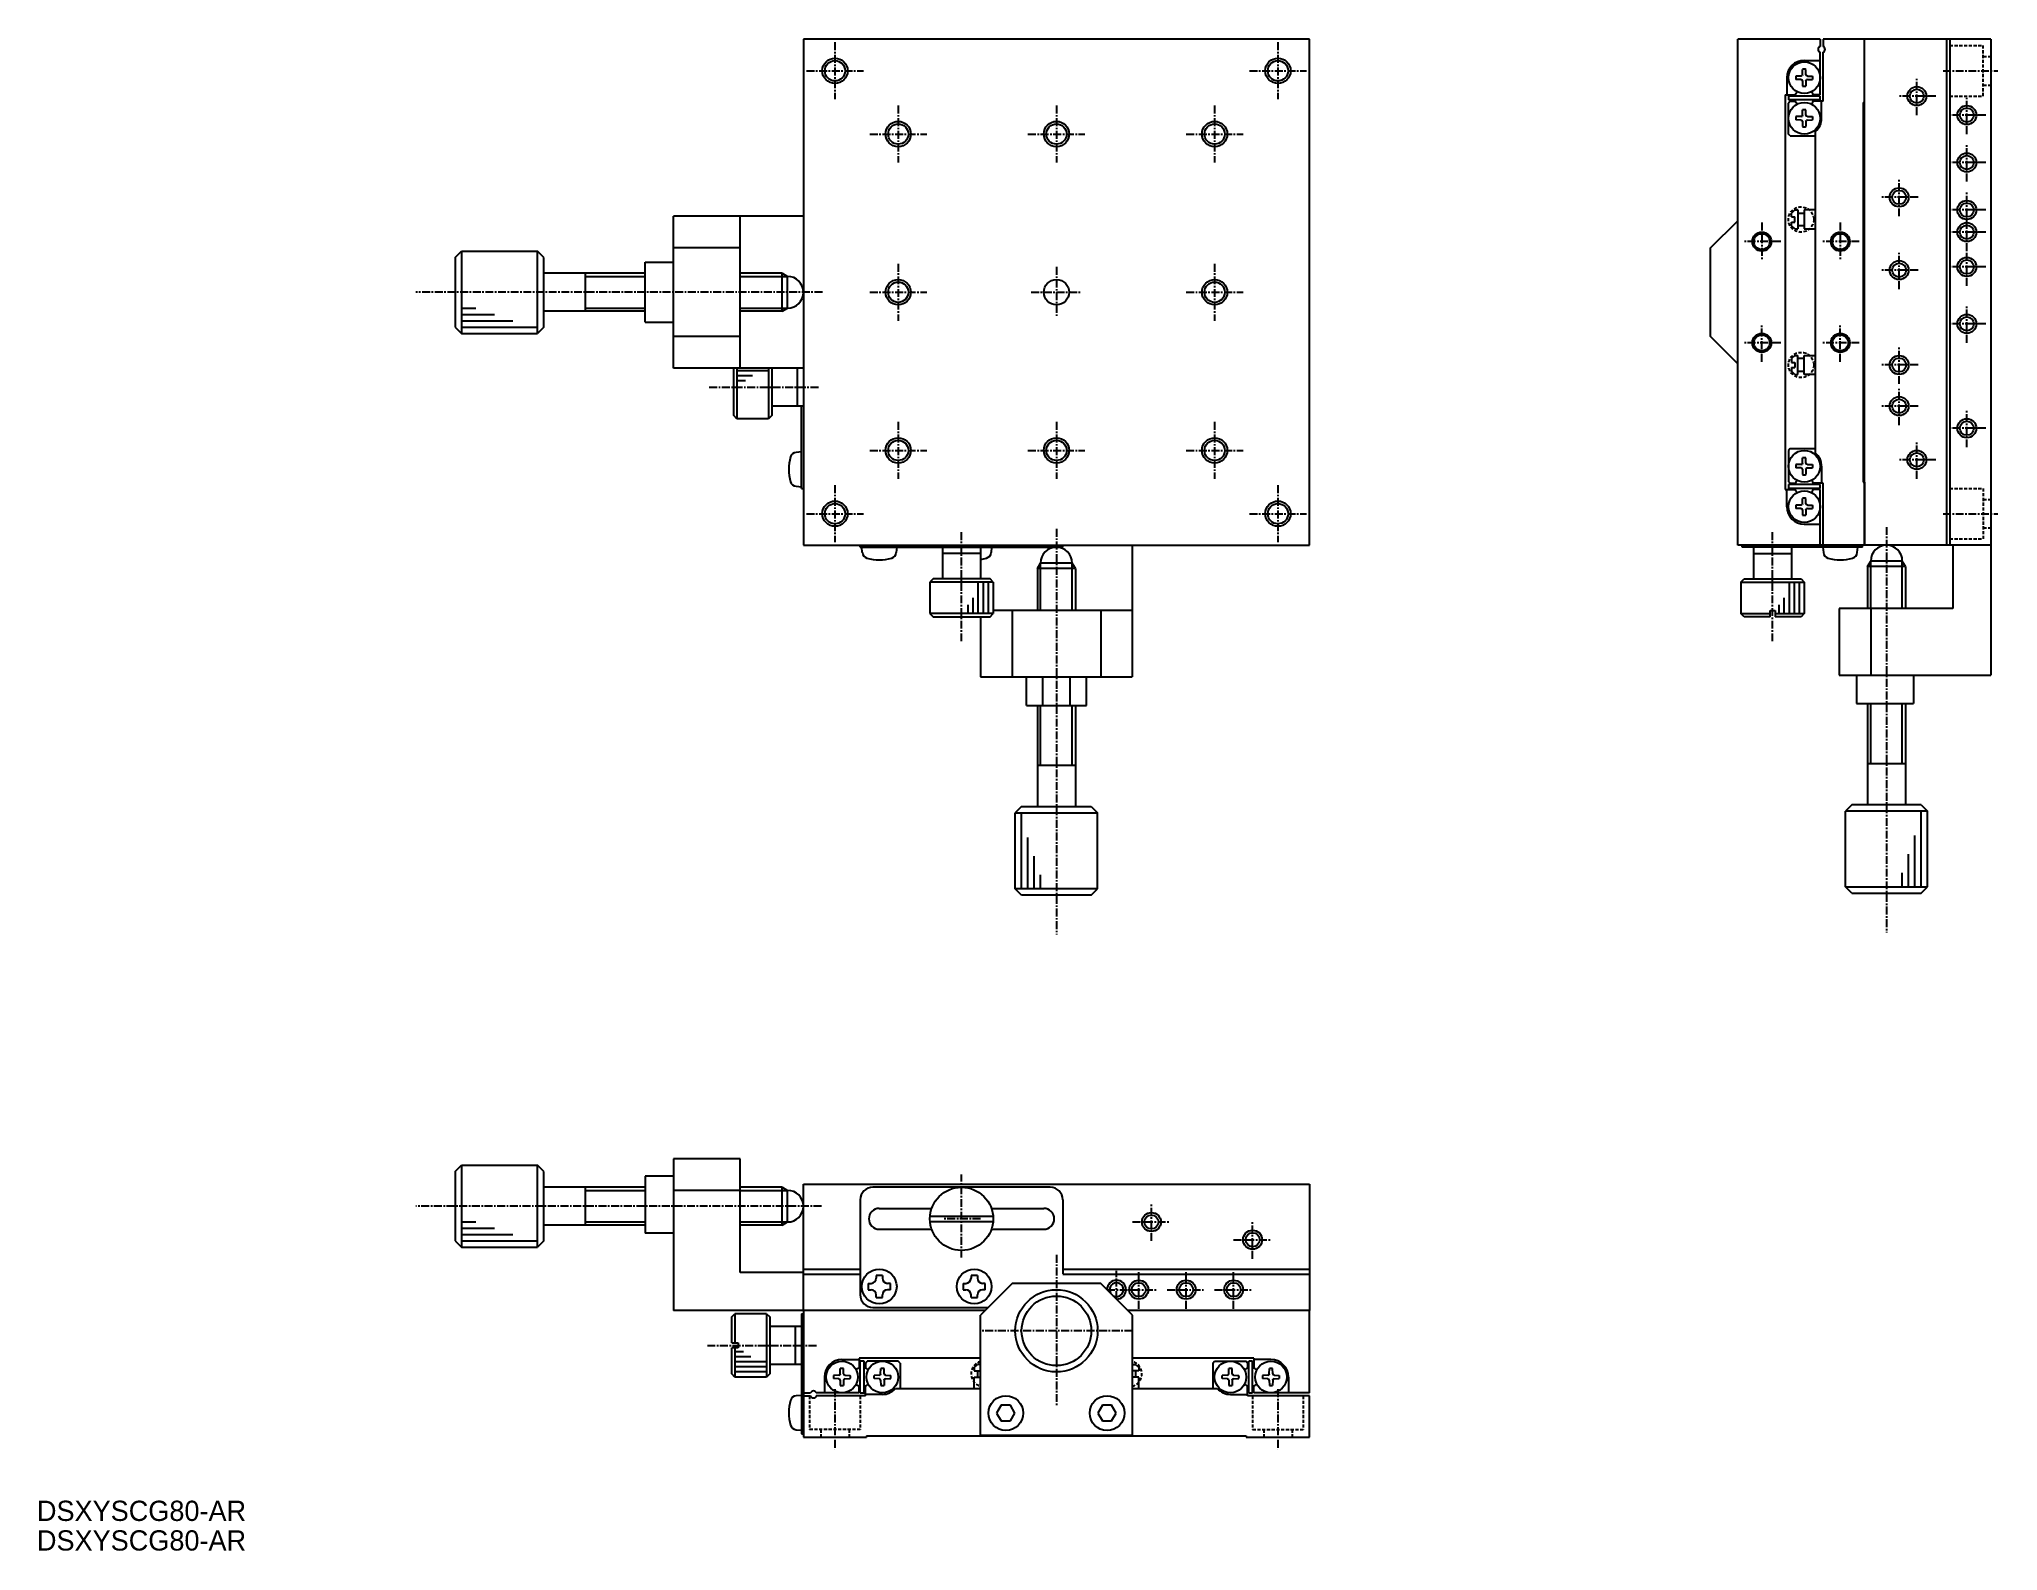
# Model space of a CAD drawing. Extents: x 1005 to 1315, y 244 to 483.
import ezdxf

# ---------------------------------------------------------------- set-up
doc = ezdxf.new("R2010")
doc.units = 0
doc.linetypes.add('CENTER', pattern=[2, 1.25, -0.25, 0.25, -0.25])
doc.linetypes.add('DASHED', pattern=[0.75, 0.5, -0.25])
doc.layers.get('0').update_dxf_attribs({"linetype": 'CONTINUOUS'})
doc.layers.add('CENTER', color=1, linetype='CENTER')

msp = doc.modelspace()

# ---------------------------------------------------------------- linework, layer by layer
at = {"color": 7, "linetype": 'CONTINUOUS'}
for p, q in [((1126.14, 482.61), (1126.14, 402.61)), ((1206.14, 482.61), (1126.14, 482.61)), ((1206.14, 402.61), (1206.14, 482.61)), ((1273.81, 402.61), (1273.81, 482.61)), ((1286.81, 482.61), (1273.81, 482.61)), ((1286.81, 482.61), (1286.81, 481.47)), ((1286.81, 473.81), (1286.81, 480.55)), ((1293.81, 482.61), (1287.31, 482.61)), ((1287.31, 482.61), (1287.31, 481.47)), ((1287.31, 472.81), (1287.31, 480.55)), ((1293.81, 402.61), (1293.81, 482.61)), ((1313.81, 482.61), (1293.81, 482.61)), ((1293.81, 472.61), (1293.81, 482.61)), ((1306.81, 482.61), (1306.81, 411.61)), ((1307.31, 482.61), (1307.31, 411.61)), ((1313.81, 482.61), (1313.81, 402.61)), ((1283.81, 476.78), (1282.98, 476.77)), ((1283.81, 476.78), (1283.97, 476.85)), ((1284.03, 476.99), (1283.97, 476.85)), ((1284.03, 476.99), (1284.05, 477.83)), ((1284.31, 479.26), (1286.81, 479.26)), ((1284.58, 476.99), (1284.57, 477.83)), ((1284.58, 476.99), (1284.64, 476.85)), ((1284.8, 476.78), (1284.64, 476.85)), ((1284.8, 476.78), (1285.63, 476.77)), ((1281.31, 473.81), (1281.31, 411.41)), ((1281.31, 473.81), (1282.89, 473.81)), ((1281.56, 476.51), (1281.56, 473.81)), ((1286.81, 473.61), (1281.81, 473.61)), ((1281.81, 473.61), (1281.81, 473.01)), ((1283.81, 476.23), (1282.98, 476.25)), ((1283.81, 476.23), (1283.97, 476.16)), ((1284.03, 476.03), (1283.97, 476.16)), ((1284.03, 476.03), (1284.05, 475.18)), ((1284.58, 476.03), (1284.57, 475.18)), ((1284.58, 476.03), (1284.64, 476.16)), ((1284.8, 476.23), (1284.64, 476.16)), ((1284.8, 476.23), (1285.63, 476.25)), ((1286.81, 473.81), (1285.72, 473.81)), ((1286.81, 473.01), (1286.81, 473.61)), ((1286.81, 473.01), (1281.81, 473.01)), ((1282.11, 472.81), (1281.81, 472.51)), ((1281.81, 467.61), (1281.81, 472.51)), ((1282.11, 472.81), (1282.89, 472.81)), ((1284.03, 470.59), (1283.97, 470.45)), ((1284.03, 470.59), (1284.05, 471.43)), ((1284.58, 470.59), (1284.57, 471.43)), ((1284.58, 470.59), (1284.64, 470.45)), ((1287.31, 472.81), (1285.72, 472.81)), ((1287.06, 470.11), (1287.06, 472.81)), ((1293.61, 472.61), (1293.61, 412.61)), ((1293.61, 472.61), (1293.81, 472.61)), ((1282.11, 467.31), (1281.81, 467.61)), ((1283.81, 470.38), (1282.98, 470.37)), ((1283.81, 469.83), (1282.98, 469.85)), ((1283.81, 470.38), (1283.97, 470.45)), ((1283.81, 469.83), (1283.97, 469.76)), ((1284.03, 469.63), (1283.97, 469.76)), ((1284.03, 469.63), (1284.05, 468.78)), ((1284.58, 469.63), (1284.57, 468.78)), ((1284.58, 469.63), (1284.64, 469.76)), ((1284.8, 470.38), (1284.64, 470.45)), ((1284.8, 469.83), (1284.64, 469.76)), ((1284.8, 470.38), (1285.63, 470.37)), ((1284.8, 469.83), (1285.63, 469.85)), ((1286.11, 417.19), (1286.11, 468.03)), ((1282.11, 467.31), (1286.11, 467.31)), ((1282.81, 455.61), (1282.31, 455.11)), ((1282.31, 454.51), (1282.31, 455.11)), ((1282.81, 455.61), (1283.31, 455.61)), ((1283.31, 455.61), (1283.31, 452.61)), ((1283.31, 455.11), (1284.31, 455.11)), ((1286.11, 455.61), (1284.31, 455.61)), ((1284.31, 455.61), (1284.31, 452.61)), ((1105.64, 430.61), (1105.64, 454.61)), ((1126.14, 454.61), (1105.64, 454.61)), ((1116.14, 430.61), (1116.14, 454.61)), ((1269.51, 449.61), (1273.81, 453.91)), ((1282.31, 454.51), (1282.81, 454.51)), ((1282.31, 453.11), (1282.31, 453.71)), ((1282.31, 453.71), (1282.81, 453.71)), ((1282.81, 452.61), (1282.31, 453.11)), ((1282.81, 453.71), (1282.81, 454.51)), ((1282.81, 452.61), (1283.31, 452.61)), ((1284.31, 453.11), (1283.31, 453.11)), ((1284.31, 452.61), (1286.11, 452.61)), ((1071.14, 448.11), (1072.14, 449.11)), ((1072.14, 449.11), (1084.14, 449.11)), ((1085.14, 448.11), (1084.14, 449.11)), ((1116.14, 449.61), (1105.64, 449.61)), ((1269.51, 435.61), (1269.51, 449.61)), ((1071.14, 448.11), (1071.14, 437.11)), ((1085.14, 437.11), (1085.14, 448.11)), ((1101.14, 437.86), (1101.14, 447.36)), ((1101.14, 447.36), (1105.64, 447.36)), ((1101.14, 445.61), (1085.14, 445.61)), ((1091.64, 445.61), (1091.64, 439.61)), ((1122.77, 445.61), (1116.14, 445.61)), ((1122.77, 439.61), (1122.77, 445.61)), ((1122.77, 445.61), (1123.64, 445.11)), ((1123.64, 440.11), (1123.64, 445.11)), ((1101.14, 439.61), (1085.14, 439.61)), ((1122.77, 439.61), (1116.14, 439.61)), ((1122.77, 439.61), (1123.64, 440.11)), ((1071.14, 437.11), (1072.14, 436.11)), ((1085.14, 437.11), (1084.14, 436.11)), ((1101.14, 437.86), (1105.64, 437.86)), ((1072.14, 436.11), (1084.14, 436.11)), ((1116.14, 435.61), (1105.64, 435.61)), ((1273.81, 431.31), (1269.51, 435.61)), ((1126.14, 430.61), (1105.64, 430.61)), ((1115.14, 423.11), (1115.14, 430.61)), ((1115.64, 430.61), (1115.64, 422.61)), ((1120.64, 430.61), (1120.64, 422.61)), ((1121.14, 430.61), (1121.14, 423.11)), ((1126.14, 430.61), (1121.14, 430.61)), ((1125.14, 430.61), (1125.14, 424.61)), ((1282.81, 432.61), (1282.31, 432.11)), ((1282.31, 432.11), (1282.31, 431.51)), ((1282.31, 431.51), (1282.81, 431.51)), ((1282.31, 430.71), (1282.81, 430.71)), ((1282.31, 430.71), (1282.31, 430.11)), ((1282.81, 432.61), (1283.31, 432.61)), ((1282.81, 431.51), (1282.81, 430.71)), ((1283.31, 429.61), (1283.31, 432.61)), ((1284.31, 432.11), (1283.31, 432.11)), ((1284.31, 432.61), (1286.11, 432.61)), ((1284.31, 429.61), (1284.31, 432.61)), ((1282.81, 429.61), (1282.31, 430.11)), ((1282.81, 429.61), (1283.31, 429.61)), ((1283.31, 430.11), (1284.31, 430.11)), ((1286.11, 429.61), (1284.31, 429.61)), ((1126.14, 424.61), (1121.14, 424.61)), ((1125.83, 411.61), (1125.83, 424.61)), ((1115.64, 422.61), (1115.14, 423.11)), ((1120.64, 422.61), (1115.64, 422.61)), ((1121.14, 423.11), (1120.64, 422.61)), ((1282.11, 417.91), (1281.81, 417.61)), ((1282.11, 417.91), (1286.11, 417.91)), ((1125.83, 417.36), (1124.99, 417.29)), ((1281.81, 417.61), (1281.81, 412.71)), ((1283.81, 415.38), (1282.98, 415.37)), ((1283.81, 414.83), (1282.98, 414.85)), ((1283.81, 415.38), (1283.97, 415.45)), ((1283.81, 414.83), (1283.97, 414.76)), ((1284.03, 415.59), (1283.97, 415.45)), ((1284.03, 414.63), (1283.97, 414.76)), ((1284.03, 415.59), (1284.05, 416.43)), ((1284.58, 415.59), (1284.57, 416.43)), ((1284.58, 415.59), (1284.64, 415.45)), ((1284.58, 414.63), (1284.64, 414.76)), ((1284.8, 415.38), (1284.64, 415.45)), ((1284.8, 414.83), (1284.64, 414.76)), ((1284.8, 415.38), (1285.63, 415.37)), ((1284.8, 414.83), (1285.63, 414.85)), ((1287.06, 415.11), (1287.06, 412.41)), ((1124.99, 411.94), (1125.83, 411.86)), ((1282.11, 412.41), (1281.81, 412.71)), ((1286.81, 412.21), (1281.81, 412.21)), ((1281.81, 412.21), (1281.81, 411.61)), ((1282.11, 412.41), (1282.89, 412.41)), ((1284.03, 414.63), (1284.05, 413.78)), ((1284.58, 414.63), (1284.57, 413.78)), ((1287.31, 412.41), (1285.72, 412.41)), ((1286.81, 411.61), (1286.81, 412.21)), ((1287.31, 402.61), (1287.31, 412.41)), ((1293.81, 412.61), (1293.81, 402.61)), ((1125.83, 411.61), (1126.13, 411.61)), ((1281.31, 411.41), (1282.89, 411.41)), ((1281.56, 408.71), (1281.56, 411.41)), ((1286.81, 411.61), (1281.81, 411.61)), ((1283.81, 408.98), (1282.98, 408.97)), ((1283.81, 408.98), (1283.97, 409.05)), ((1284.03, 409.19), (1283.97, 409.05)), ((1284.03, 409.19), (1284.05, 410.03)), ((1284.58, 409.19), (1284.57, 410.03)), ((1284.58, 409.19), (1284.64, 409.05)), ((1284.8, 408.98), (1284.64, 409.05)), ((1284.8, 408.98), (1285.63, 408.97)), ((1286.81, 411.41), (1285.72, 411.41)), ((1286.81, 402.61), (1286.81, 411.41)), ((1306.81, 411.61), (1306.81, 402.61)), ((1307.31, 411.61), (1307.31, 402.61)), ((1283.81, 408.43), (1282.98, 408.45)), ((1283.81, 408.43), (1283.97, 408.36)), ((1284.03, 408.23), (1283.97, 408.36)), ((1284.03, 408.23), (1284.05, 407.38)), ((1284.31, 405.96), (1286.81, 405.96)), ((1284.58, 408.23), (1284.57, 407.38)), ((1284.58, 408.23), (1284.64, 408.36)), ((1284.8, 408.43), (1284.64, 408.36)), ((1284.8, 408.43), (1285.63, 408.45)), ((1126.14, 402.61), (1206.14, 402.61)), ((1135.14, 402.31), (1135.14, 402.61)), ((1167.14, 402.31), (1167.14, 402.61)), ((1178.13, 402.61), (1178.13, 381.81)), ((1293.81, 402.61), (1273.81, 402.61)), ((1274.51, 402.31), (1274.51, 402.61)), ((1293.51, 402.31), (1293.51, 402.61)), ((1313.81, 402.61), (1293.81, 402.61)), ((1307.81, 402.61), (1307.81, 392.61)), ((1313.81, 402.61), (1313.81, 382.11)), ((1135.14, 402.31), (1167.14, 402.31)), ((1135.46, 401.46), (1135.39, 402.31)), ((1140.89, 402.31), (1140.81, 401.46)), ((1148.14, 402.31), (1148.14, 397.31)), ((1154.14, 401.31), (1148.14, 401.31)), ((1154.14, 402.31), (1154.14, 397.31)), ((1155.89, 402.31), (1155.81, 401.46)), ((1163.13, 398.94), (1163.63, 399.81)), ((1168.63, 399.81), (1163.63, 399.81)), ((1169.13, 398.94), (1168.63, 399.81)), ((1293.51, 402.31), (1274.51, 402.31)), ((1276.31, 402.31), (1276.31, 397.31)), ((1276.31, 401.31), (1282.31, 401.31)), ((1282.31, 402.31), (1282.31, 397.31)), ((1287.26, 402.31), (1287.33, 401.46)), ((1292.68, 401.46), (1292.76, 402.31)), ((1294.31, 399.24), (1294.81, 400.11)), ((1299.81, 400.11), (1294.81, 400.11)), ((1300.31, 399.24), (1299.81, 400.11)), ((1146.64, 397.31), (1146.14, 396.81)), ((1156.14, 396.81), (1146.14, 396.81)), ((1146.14, 396.81), (1146.14, 391.81)), ((1155.64, 397.31), (1146.64, 397.31)), ((1156.14, 396.81), (1155.64, 397.31)), ((1156.14, 396.81), (1156.14, 391.81)), ((1169.13, 398.94), (1163.13, 398.94)), ((1163.13, 398.94), (1163.13, 392.31)), ((1169.13, 398.94), (1169.13, 392.31)), ((1274.31, 396.81), (1274.81, 397.31)), ((1274.31, 396.81), (1284.31, 396.81)), ((1274.31, 396.81), (1274.31, 391.81)), ((1274.81, 397.31), (1283.81, 397.31)), ((1283.81, 397.31), (1284.31, 396.81)), ((1284.31, 396.81), (1284.31, 391.81)), ((1294.31, 399.24), (1294.31, 392.61)), ((1300.31, 399.24), (1294.31, 399.24)), ((1300.31, 399.24), (1300.31, 392.61)), ((1156.14, 391.81), (1146.14, 391.81)), ((1146.14, 391.81), (1146.64, 391.31)), ((1146.64, 391.31), (1155.64, 391.31)), ((1154.13, 391.31), (1154.13, 381.81)), ((1155.64, 391.31), (1156.14, 391.81)), ((1178.13, 392.31), (1156.14, 392.31)), ((1159.13, 392.31), (1159.13, 381.81)), ((1173.13, 392.31), (1173.13, 381.81)), ((1274.31, 391.81), (1278.91, 391.81)), ((1274.81, 391.31), (1274.31, 391.81)), ((1278.91, 391.31), (1274.81, 391.31)), ((1278.91, 392.31), (1279.71, 392.31)), ((1278.91, 391.31), (1278.91, 392.31)), ((1279.71, 392.31), (1279.71, 391.31)), ((1279.71, 391.81), (1284.31, 391.81)), ((1283.81, 391.31), (1279.71, 391.31)), ((1284.31, 391.81), (1283.81, 391.31)), ((1307.81, 392.61), (1289.81, 392.61)), ((1289.81, 392.61), (1289.81, 382.11)), ((1294.81, 392.61), (1294.81, 382.11)), ((1154.13, 381.81), (1178.13, 381.81)), ((1161.38, 377.31), (1161.38, 381.81)), ((1164.01, 377.31), (1164.01, 381.81)), ((1168.25, 381.81), (1168.25, 377.31)), ((1170.88, 377.31), (1170.88, 381.81)), ((1289.81, 382.11), (1313.81, 382.11)), ((1292.56, 382.11), (1292.56, 377.61)), ((1301.56, 382.11), (1301.56, 377.61)), ((1161.38, 377.31), (1170.88, 377.31)), ((1163.13, 377.31), (1163.13, 361.31)), ((1169.13, 377.31), (1169.13, 361.31)), ((1292.56, 377.61), (1301.56, 377.61)), ((1294.31, 377.61), (1294.31, 361.61)), ((1300.31, 377.61), (1300.31, 361.61)), ((1169.13, 367.81), (1163.13, 367.81)), ((1294.31, 368.11), (1300.31, 368.11)), ((1160.63, 361.31), (1159.63, 360.31)), ((1159.63, 348.31), (1159.63, 360.31)), ((1160.63, 361.31), (1171.63, 361.31)), ((1171.63, 361.31), (1172.63, 360.31)), ((1172.63, 348.31), (1172.63, 360.31)), ((1291.81, 361.61), (1290.81, 360.61)), ((1290.81, 348.61), (1290.81, 360.61)), ((1302.81, 361.61), (1291.81, 361.61)), ((1302.81, 361.61), (1303.81, 360.61)), ((1303.81, 348.61), (1303.81, 360.61)), ((1160.63, 347.31), (1159.63, 348.31)), ((1171.63, 347.31), (1160.63, 347.31)), ((1171.63, 347.31), (1172.63, 348.31)), ((1291.81, 347.61), (1290.81, 348.61)), ((1291.81, 347.61), (1302.81, 347.61)), ((1302.81, 347.61), (1303.81, 348.61)), ((1071.14, 303.66), (1072.14, 304.66)), ((1071.14, 303.66), (1071.14, 292.66)), ((1072.14, 304.66), (1084.14, 304.66)), ((1085.14, 303.66), (1084.14, 304.66)), ((1085.14, 292.66), (1085.14, 303.66)), ((1105.64, 305.66), (1105.64, 281.66)), ((1116.14, 305.66), (1105.64, 305.66)), ((1116.14, 287.66), (1116.14, 305.66)), ((1101.14, 301.16), (1085.14, 301.16)), ((1091.64, 301.16), (1091.64, 295.16)), ((1105.64, 302.91), (1101.14, 302.91)), ((1101.14, 302.91), (1101.14, 293.91)), ((1116.14, 300.66), (1105.64, 300.66)), ((1122.77, 301.16), (1116.14, 301.16)), ((1122.77, 295.16), (1122.77, 301.16)), ((1122.77, 301.16), (1123.64, 300.66)), ((1123.64, 295.66), (1123.64, 300.66)), ((1126.14, 301.66), (1206.14, 301.66)), ((1126.14, 281.66), (1126.14, 301.66)), ((1165.14, 301.16), (1137.14, 301.16)), ((1206.14, 301.66), (1206.14, 281.66)), ((1135.14, 299.16), (1135.14, 284.16)), ((1138.14, 297.81), (1137.92, 297.81)), ((1138.14, 297.81), (1146.42, 297.81)), ((1155.86, 297.81), (1164.14, 297.81)), ((1167.14, 299.16), (1167.14, 287.46)), ((1101.14, 295.16), (1085.14, 295.16)), ((1122.77, 295.16), (1116.14, 295.16)), ((1122.77, 295.16), (1123.64, 295.66)), ((1138.14, 294.51), (1146.42, 294.51)), ((1146.14, 295.76), (1156.08, 295.76)), ((1146.17, 296.56), (1156.14, 296.56)), ((1155.86, 294.51), (1164.14, 294.51)), ((1071.14, 292.66), (1072.14, 291.66)), ((1072.14, 291.66), (1084.14, 291.66)), ((1085.14, 292.66), (1084.14, 291.66)), ((1105.64, 293.91), (1101.14, 293.91)), ((1135.14, 288.16), (1126.14, 288.16)), ((1206.14, 288.16), (1167.14, 288.16)), ((1126.14, 287.66), (1116.14, 287.66)), ((1135.14, 287.36), (1126.14, 287.36)), ((1136.39, 285.96), (1136.84, 285.96)), ((1136.39, 285.96), (1136.39, 284.96)), ((1136.39, 284.96), (1136.84, 284.96)), ((1137.64, 287.21), (1137.64, 286.76)), ((1138.64, 287.21), (1137.64, 287.21)), ((1138.64, 287.21), (1138.64, 286.76)), ((1139.89, 285.96), (1139.44, 285.96)), ((1139.89, 284.96), (1139.44, 284.96)), ((1139.89, 284.96), (1139.89, 285.96)), ((1151.39, 285.96), (1151.84, 285.96)), ((1151.39, 285.96), (1151.39, 284.96)), ((1151.39, 284.96), (1151.84, 284.96)), ((1152.64, 287.21), (1152.64, 286.76)), ((1153.64, 287.21), (1152.64, 287.21)), ((1153.64, 287.21), (1153.64, 286.76)), ((1159.14, 285.96), (1154.14, 280.96)), ((1154.89, 285.96), (1154.44, 285.96)), ((1154.89, 284.96), (1154.44, 284.96)), ((1154.89, 284.96), (1154.89, 285.96)), ((1173.14, 285.96), (1159.14, 285.96)), ((1206.14, 287.36), (1167.14, 287.36)), ((1178.14, 280.96), (1173.14, 285.96)), ((1137.14, 282.16), (1155.34, 282.16)), ((1137.64, 283.71), (1137.64, 284.16)), ((1137.64, 283.71), (1138.64, 283.71)), ((1138.64, 283.71), (1138.64, 284.16)), ((1152.64, 283.71), (1152.64, 284.16)), ((1152.64, 283.71), (1153.64, 283.71)), ((1153.64, 283.71), (1153.64, 284.16)), ((1126.14, 281.66), (1105.64, 281.66)), ((1114.84, 280.66), (1115.34, 281.16)), ((1114.84, 276.56), (1114.84, 280.66)), ((1115.34, 281.16), (1115.34, 276.56)), ((1120.34, 281.16), (1115.34, 281.16)), ((1120.34, 281.16), (1120.34, 271.16)), ((1120.34, 281.16), (1120.84, 280.66)), ((1120.84, 280.66), (1120.84, 271.66)), ((1125.84, 279.16), (1120.84, 279.16)), ((1124.84, 279.16), (1124.84, 273.16)), ((1125.84, 281.16), (1125.84, 262.16)), ((1126.14, 281.66), (1126.14, 268.16)), ((1154.84, 281.66), (1126.14, 281.66)), ((1154.14, 261.96), (1154.14, 280.96)), ((1206.14, 281.66), (1177.44, 281.66)), ((1178.14, 261.96), (1178.14, 280.96)), ((1206.14, 268.66), (1206.14, 281.66)), ((1114.84, 276.56), (1115.84, 276.56)), ((1114.84, 271.66), (1114.84, 275.76)), ((1115.84, 275.76), (1114.84, 275.76)), ((1115.34, 275.76), (1115.34, 271.16)), ((1115.84, 276.56), (1115.84, 275.76)), ((1125.84, 273.16), (1120.84, 273.16)), ((1131.96, 271.66), (1131.98, 272.48)), ((1132.24, 273.91), (1134.94, 273.91)), ((1132.51, 271.66), (1132.5, 272.48)), ((1154.14, 274.16), (1134.94, 274.16)), ((1134.94, 274.16), (1134.94, 272.57)), ((1135.14, 268.66), (1135.14, 273.66)), ((1135.74, 273.66), (1135.14, 273.66)), ((1135.74, 268.66), (1135.74, 273.66)), ((1135.94, 273.36), (1136.24, 273.66)), ((1135.94, 273.36), (1135.94, 272.57)), ((1141.14, 273.66), (1136.24, 273.66)), ((1138.36, 271.66), (1138.38, 272.48)), ((1138.91, 271.66), (1138.9, 272.48)), ((1141.44, 273.36), (1141.14, 273.66)), ((1141.44, 273.36), (1141.44, 269.36)), ((1153.14, 272.66), (1153.64, 273.16)), ((1153.14, 272.66), (1153.14, 272.16)), ((1154.14, 273.16), (1153.64, 273.16)), ((1197.34, 274.16), (1178.14, 274.16)), ((1178.14, 273.16), (1178.64, 273.16)), ((1179.14, 272.66), (1178.64, 273.16)), ((1179.14, 272.66), (1179.14, 272.16)), ((1190.84, 273.36), (1191.14, 273.66)), ((1190.84, 273.36), (1190.84, 269.36)), ((1191.14, 273.66), (1196.04, 273.66)), ((1193.36, 271.66), (1193.38, 272.48)), ((1193.91, 271.66), (1193.9, 272.48)), ((1196.34, 273.36), (1196.04, 273.66)), ((1196.34, 273.36), (1196.34, 272.57)), ((1196.54, 268.66), (1196.54, 273.66)), ((1197.14, 273.66), (1196.54, 273.66)), ((1197.14, 268.66), (1197.14, 273.66)), ((1197.34, 274.16), (1197.34, 272.57)), ((1200.04, 273.91), (1197.34, 273.91)), ((1199.76, 271.66), (1199.78, 272.48)), ((1200.31, 271.66), (1200.3, 272.48)), ((1115.34, 271.16), (1114.84, 271.66)), ((1120.34, 271.16), (1115.34, 271.16)), ((1120.84, 271.66), (1120.34, 271.16)), ((1129.49, 271.16), (1129.49, 268.66)), ((1131.75, 271.43), (1130.91, 271.42)), ((1131.75, 270.88), (1130.91, 270.9)), ((1131.75, 271.43), (1131.89, 271.49)), ((1131.75, 270.88), (1131.89, 270.82)), ((1131.96, 271.66), (1131.89, 271.49)), ((1131.96, 270.66), (1131.89, 270.82)), ((1131.96, 270.66), (1131.98, 269.83)), ((1132.51, 270.66), (1132.5, 269.83)), ((1132.51, 271.66), (1132.58, 271.49)), ((1132.51, 270.66), (1132.58, 270.82)), ((1132.72, 271.43), (1132.58, 271.49)), ((1132.72, 270.88), (1132.58, 270.82)), ((1132.72, 271.43), (1133.56, 271.42)), ((1132.72, 270.88), (1133.56, 270.9)), ((1134.94, 268.66), (1134.94, 269.75)), ((1135.94, 268.16), (1135.94, 269.75)), ((1138.15, 271.43), (1137.31, 271.42)), ((1138.15, 270.88), (1137.31, 270.9)), ((1138.15, 271.43), (1138.29, 271.49)), ((1138.15, 270.88), (1138.29, 270.82)), ((1138.36, 271.66), (1138.29, 271.49)), ((1138.36, 270.66), (1138.29, 270.82)), ((1138.36, 270.66), (1138.38, 269.83)), ((1138.91, 270.66), (1138.9, 269.83)), ((1138.91, 271.66), (1138.98, 271.49)), ((1138.91, 270.66), (1138.98, 270.82)), ((1139.12, 271.43), (1138.98, 271.49)), ((1139.12, 270.88), (1138.98, 270.82)), ((1139.12, 271.43), (1139.96, 271.42)), ((1139.12, 270.88), (1139.96, 270.9)), ((1140.71, 269.36), (1154.14, 269.36)), ((1153.14, 272.16), (1154.14, 272.16)), ((1153.14, 269.36), (1153.14, 271.16)), ((1153.14, 271.16), (1154.14, 271.16)), ((1153.64, 272.16), (1153.64, 271.16)), ((1179.14, 272.16), (1178.14, 272.16)), ((1179.14, 271.16), (1178.14, 271.16)), ((1178.14, 269.36), (1191.56, 269.36)), ((1178.64, 272.16), (1178.64, 271.16)), ((1179.14, 269.36), (1179.14, 271.16)), ((1193.15, 271.43), (1192.31, 271.42)), ((1193.15, 270.88), (1192.31, 270.9)), ((1193.15, 271.43), (1193.29, 271.49)), ((1193.15, 270.88), (1193.29, 270.82)), ((1193.36, 271.66), (1193.29, 271.49)), ((1193.36, 270.66), (1193.29, 270.82)), ((1193.36, 270.66), (1193.38, 269.83)), ((1193.91, 270.66), (1193.9, 269.83)), ((1193.91, 271.66), (1193.98, 271.49)), ((1193.91, 270.66), (1193.98, 270.82)), ((1194.12, 271.43), (1193.98, 271.49)), ((1194.12, 270.88), (1193.98, 270.82)), ((1194.12, 271.43), (1194.96, 271.42)), ((1194.12, 270.88), (1194.96, 270.9)), ((1196.34, 268.16), (1196.34, 269.75)), ((1197.34, 268.66), (1197.34, 269.75)), ((1199.55, 271.43), (1198.71, 271.42)), ((1199.55, 270.88), (1198.71, 270.9)), ((1199.55, 271.43), (1199.69, 271.49)), ((1199.55, 270.88), (1199.69, 270.82)), ((1199.76, 271.66), (1199.69, 271.49)), ((1199.76, 270.66), (1199.69, 270.82)), ((1199.76, 270.66), (1199.78, 269.83)), ((1200.31, 270.66), (1200.3, 269.83)), ((1200.31, 271.66), (1200.38, 271.49)), ((1200.31, 270.66), (1200.38, 270.82)), ((1200.52, 271.43), (1200.38, 271.49)), ((1200.52, 270.88), (1200.38, 270.82)), ((1200.52, 271.43), (1201.36, 271.42)), ((1200.52, 270.88), (1201.36, 270.9)), ((1202.79, 271.16), (1202.79, 268.66)), ((1125.84, 268.26), (1124.99, 268.18)), ((1126.14, 268.66), (1127.28, 268.66)), ((1126.14, 268.16), (1127.28, 268.16)), ((1126.14, 268.16), (1126.14, 261.66)), ((1134.94, 268.66), (1128.19, 268.66)), ((1135.94, 268.16), (1128.19, 268.16)), ((1135.14, 268.66), (1135.74, 268.66)), ((1138.64, 268.41), (1135.94, 268.41)), ((1157.41, 266.71), (1156.69, 265.46)), ((1158.86, 266.71), (1157.41, 266.71)), ((1159.58, 265.46), (1158.86, 266.71)), ((1173.41, 266.71), (1172.69, 265.46)), ((1174.86, 266.71), (1173.41, 266.71)), ((1175.58, 265.46), (1174.86, 266.71)), ((1193.64, 268.41), (1196.34, 268.41)), ((1206.14, 268.16), (1196.34, 268.16)), ((1196.54, 268.66), (1197.14, 268.66)), ((1206.14, 268.66), (1197.34, 268.66)), ((1206.14, 261.66), (1206.14, 268.16)), ((1156.69, 265.46), (1157.41, 264.21)), ((1157.41, 264.21), (1158.86, 264.21)), ((1158.86, 264.21), (1159.58, 265.46)), ((1172.69, 265.46), (1173.41, 264.21)), ((1173.41, 264.21), (1174.86, 264.21)), ((1174.86, 264.21), (1175.58, 265.46)), ((1124.99, 262.83), (1125.84, 262.76)), ((1125.84, 262.16), (1126.14, 262.16)), ((1126.14, 261.66), (1136.14, 261.66)), ((1136.14, 261.86), (1196.14, 261.86)), ((1136.14, 261.86), (1136.14, 261.66)), ((1154.14, 261.96), (1178.14, 261.96)), ((1196.14, 261.86), (1196.14, 261.66)), ((1196.14, 261.66), (1206.14, 261.66))]:
    msp.add_line(p, q, dxfattribs=at)
at = {"color": 3, "linetype": 'DASHED'}
for p, q in [((1307.31, 481.61), (1312.61, 481.61)), ((1312.61, 473.61), (1312.61, 481.61)), ((1312.61, 479.86), (1313.81, 479.86)), ((1307.31, 473.61), (1312.61, 473.61)), ((1312.61, 475.36), (1313.81, 475.36)), ((1307.31, 411.61), (1312.61, 411.61)), ((1312.61, 411.61), (1312.61, 403.61)), ((1312.61, 409.86), (1313.81, 409.86)), ((1307.31, 403.61), (1312.61, 403.61)), ((1312.61, 405.36), (1313.81, 405.36)), ((1127.14, 268.16), (1127.14, 262.86)), ((1135.14, 268.16), (1135.14, 262.86)), ((1197.14, 268.16), (1197.14, 262.86)), ((1205.14, 268.16), (1205.14, 262.86)), ((1135.14, 262.86), (1127.14, 262.86)), ((1128.89, 262.86), (1128.89, 261.66)), ((1133.39, 262.86), (1133.39, 261.66)), ((1197.14, 262.86), (1205.14, 262.86)), ((1198.89, 262.86), (1198.89, 261.66)), ((1203.39, 262.86), (1203.39, 261.66))]:
    msp.add_line(p, q, dxfattribs=at)
at = {"color": 3, "linetype": 'CONTINUOUS'}
for p, q in [((1072.14, 449.11), (1072.14, 436.11)), ((1084.14, 436.11), (1084.14, 449.11)), ((1091.64, 445.11), (1101.14, 445.11)), ((1116.14, 445.11), (1123.64, 445.11)), ((1072.14, 440.11), (1074.37, 440.11)), ((1091.64, 440.11), (1101.14, 440.11)), ((1116.14, 440.11), (1123.64, 440.11)), ((1072.14, 439.11), (1077.31, 439.11)), ((1072.14, 438.11), (1080.25, 438.11)), ((1072.14, 437.11), (1084.14, 437.11)), ((1120.64, 430.21), (1115.64, 430.21)), ((1118.13, 429.41), (1115.64, 429.41)), ((1117.01, 428.61), (1115.64, 428.61)), ((1163.63, 392.31), (1163.63, 399.81)), ((1168.63, 392.31), (1168.63, 399.81)), ((1294.81, 392.61), (1294.81, 400.11)), ((1299.81, 392.61), (1299.81, 400.11)), ((1153.74, 396.81), (1153.74, 391.81)), ((1154.54, 396.81), (1154.54, 391.81)), ((1155.34, 396.81), (1155.34, 391.81)), ((1281.91, 396.81), (1281.91, 391.81)), ((1282.71, 396.81), (1282.71, 391.81)), ((1283.51, 396.81), (1283.51, 391.81)), ((1152.14, 393.18), (1152.14, 391.81)), ((1152.94, 394.31), (1152.94, 391.81)), ((1280.31, 393.18), (1280.31, 391.81)), ((1281.11, 394.31), (1281.11, 391.81)), ((1163.63, 367.81), (1163.63, 377.31)), ((1168.63, 367.81), (1168.63, 377.31)), ((1294.81, 368.11), (1294.81, 377.61)), ((1299.81, 368.11), (1299.81, 377.61)), ((1159.63, 360.31), (1172.63, 360.31)), ((1160.63, 348.31), (1160.63, 360.31)), ((1303.81, 360.61), (1290.81, 360.61)), ((1302.81, 348.61), (1302.81, 360.61)), ((1161.63, 348.31), (1161.63, 356.42)), ((1301.81, 348.61), (1301.81, 356.72)), ((1162.63, 348.31), (1162.63, 353.48)), ((1300.81, 348.61), (1300.81, 353.78)), ((1163.63, 348.31), (1163.63, 350.54)), ((1299.81, 348.61), (1299.81, 350.84)), ((1172.63, 348.31), (1159.63, 348.31)), ((1290.81, 348.61), (1303.81, 348.61)), ((1072.14, 304.66), (1072.14, 291.66)), ((1084.14, 291.66), (1084.14, 304.66)), ((1091.64, 300.66), (1101.14, 300.66)), ((1116.14, 300.66), (1123.64, 300.66)), ((1072.14, 295.66), (1074.37, 295.66)), ((1072.14, 294.66), (1077.31, 294.66)), ((1091.64, 295.66), (1101.14, 295.66)), ((1116.14, 295.66), (1123.64, 295.66)), ((1072.14, 293.66), (1080.25, 293.66)), ((1072.14, 292.66), (1084.14, 292.66)), ((1116.71, 275.16), (1115.34, 275.16)), ((1117.83, 274.36), (1115.34, 274.36)), ((1120.34, 273.56), (1115.34, 273.56)), ((1120.34, 272.76), (1115.34, 272.76)), ((1120.34, 271.96), (1115.34, 271.96))]:
    msp.add_line(p, q, dxfattribs=at)
at = {"color": 7}
for p, q in [((1293.61, 412.61), (1293.81, 412.61)), ((1125.84, 281.16), (1126.14, 281.16))]:
    msp.add_line(p, q, dxfattribs=at)
at = {"color": 3, "linetype": 'CONTINUOUS'}
for centre, radius in [((1131.14, 477.61), 2), ((1201.14, 477.61), 2), ((1302.11, 473.61), 1.5), ((1310.01, 470.61), 1.5), ((1141.14, 467.61), 2), ((1166.14, 467.61), 2), ((1191.14, 467.61), 2), ((1310.01, 463.11), 1.5), ((1299.31, 457.61), 1.5), ((1310.01, 455.61), 1.5), ((1277.61, 450.61), 1.5), ((1290.01, 450.61), 1.5), ((1310.01, 452.11), 1.5), ((1299.31, 446.11), 1.5), ((1310.01, 446.61), 1.5), ((1141.14, 442.61), 2), ((1191.14, 442.61), 2), ((1310.01, 437.61), 1.5), ((1277.61, 434.61), 1.5), ((1290.01, 434.61), 1.5), ((1299.31, 431.11), 1.5), ((1299.31, 424.61), 1.5), ((1310.01, 421.11), 1.5), ((1141.14, 417.61), 2), ((1166.14, 417.61), 2), ((1191.14, 417.61), 2), ((1302.11, 416.11), 1.5), ((1131.14, 407.61), 2), ((1201.14, 407.61), 2), ((1181.14, 295.66), 1.5), ((1197.14, 292.86), 1.5), ((1179.14, 284.96), 1.5), ((1186.64, 284.96), 1.5), ((1194.14, 284.96), 1.5)]:
    msp.add_circle(centre, radius, dxfattribs=at)
at = {"color": 7, "linetype": 'CONTINUOUS'}
for centre, radius in [((1131.14, 477.61), 1.6), ((1201.14, 477.61), 1.6), ((1284.31, 476.51), 2.5), ((1302.11, 473.61), 1.1), ((1284.31, 470.11), 2.5), ((1310.01, 470.61), 1.1), ((1141.14, 467.61), 1.6), ((1166.14, 467.61), 1.6), ((1191.14, 467.61), 1.6), ((1310.01, 463.11), 1.1), ((1299.31, 457.61), 1.1), ((1310.01, 455.61), 1.1), ((1310.01, 452.11), 1.1), ((1277.61, 450.61), 1.25), ((1290.01, 450.61), 1.25), ((1299.31, 446.11), 1.1), ((1310.01, 446.61), 1.1), ((1141.14, 442.61), 1.6), ((1166.14, 442.61), 2), ((1191.14, 442.61), 1.6), ((1310.01, 437.61), 1.1), ((1277.61, 434.61), 1.25), ((1290.01, 434.61), 1.25), ((1299.31, 431.11), 1.1), ((1299.31, 424.61), 1.1), ((1310.01, 421.11), 1.1), ((1141.14, 417.61), 1.6), ((1166.14, 417.61), 1.6), ((1191.14, 417.61), 1.6), ((1284.31, 415.11), 2.5), ((1302.11, 416.11), 1.1), ((1131.14, 407.61), 1.6), ((1201.14, 407.61), 1.6), ((1284.31, 408.71), 2.5), ((1151.14, 296.16), 5), ((1181.14, 295.66), 1.1), ((1197.14, 292.86), 1.1), ((1138.14, 285.46), 2.75), ((1153.14, 285.46), 2.75), ((1166.14, 278.46), 6.5), ((1179.14, 284.96), 1.1), ((1186.64, 284.96), 1.1), ((1194.14, 284.96), 1.1), ((1166.14, 278.46), 5.5), ((1132.24, 271.16), 2.5), ((1138.64, 271.16), 2.5), ((1193.64, 271.16), 2.5), ((1200.04, 271.16), 2.5), ((1158.14, 265.46), 2.75), ((1174.14, 265.46), 2.75)]:
    msp.add_circle(centre, radius, dxfattribs=at)
at = {"color": 3, "linetype": 'DASHED'}
for centre in [(1283.81, 454.11), (1283.81, 431.11)]:
    msp.add_circle(centre, 2, dxfattribs=at)
at = {"color": 7, "linetype": 'CONTINUOUS'}
for centre, radius, start, end in [((1287.01, 481.01), 0.5, 113.5782, 246.4218), ((1287.11, 481.01), 0.5, 293.5782, 66.4218), ((1284.31, 476.51), 2.75, 90, 180), ((1284.31, 476.51), 1.35, 168.8959, 191.1041), ((1284.31, 476.51), 1.35, 78.8959, 101.1041), ((1284.31, 476.51), 1.35, 348.8959, 11.1041), ((1284.31, 473.31), 1.5, 139.4584, 168.463), ((1284.31, 476.51), 1.35, 258.8959, 281.1041), ((1284.31, 473.31), 1.5, 11.537, 40.5416), ((1284.31, 473.31), 1.5, 191.5369, 220.5416), ((1284.31, 470.11), 1.35, 78.8959, 101.1041), ((1284.31, 473.31), 1.5, 319.4584, 348.463), ((1284.31, 470.11), 1.35, 168.8959, 191.1041), ((1284.31, 470.11), 1.35, 258.8959, 281.1041), ((1284.31, 470.11), 1.35, 348.8959, 11.1041), ((1284.31, 470.11), 2.75, 310.8851, 0), ((1123.64, 442.61), 2.5, 270, 90), ((1130.83, 414.61), 7, 163.737, 196.2511), ((1125.07, 416.29), 1, 94.994, 163.737), ((1284.31, 415.11), 1.35, 168.8959, 191.1041), ((1284.31, 415.11), 1.35, 78.8959, 101.1041), ((1284.31, 415.11), 1.35, 348.8959, 11.1041), ((1284.31, 415.11), 2.75, 0, 49.1149), ((1125.07, 412.93), 1, 196.2511, 264.994), ((1284.31, 411.91), 1.5, 139.4584, 168.463), ((1284.31, 415.11), 1.35, 258.8959, 281.1041), ((1284.31, 411.91), 1.5, 11.537, 40.5416), ((1284.31, 408.71), 2.75, 180, 270), ((1284.31, 411.91), 1.5, 191.5369, 220.5416), ((1284.31, 408.71), 1.35, 168.8959, 191.1041), ((1284.31, 408.71), 1.35, 78.8959, 101.1041), ((1284.31, 411.91), 1.5, 319.4584, 348.463), ((1284.31, 408.71), 1.35, 348.8959, 11.1041), ((1284.31, 408.71), 1.35, 258.8959, 281.1041), ((1297.31, 400.11), 2.5, 360, 180), ((1136.46, 401.55), 1, 185, 253.743), ((1138.14, 407.31), 7, 253.743, 286.257), ((1139.82, 401.55), 1, 286.257, 355), ((1153.14, 407.31), 7, 278.2132, 286.257), ((1154.82, 401.55), 1, 286.257, 355), ((1166.13, 399.81), 2.5, 360, 180), ((1288.33, 401.55), 1, 185, 253.743), ((1290.01, 407.31), 7, 253.743, 286.257), ((1291.68, 401.55), 1, 286.257, 355), ((1123.64, 298.16), 2.5, 270, 90), ((1137.14, 299.16), 2, 90, 180), ((1165.14, 299.16), 2, 0, 90), ((1138.14, 296.16), 1.65, 90, 270), ((1164.14, 296.16), 1.65, 270, 90), ((1136.84, 286.76), 0.8, 270, 0), ((1136.84, 284.16), 0.8, 0, 90), ((1139.44, 286.76), 0.8, 180, 270), ((1139.44, 284.16), 0.8, 90, 180), ((1151.84, 286.76), 0.8, 270, 0), ((1151.84, 284.16), 0.8, 0, 90), ((1154.44, 286.76), 0.8, 180, 270), ((1154.44, 284.16), 0.8, 90, 180), ((1175.64, 284.96), 1.1, 240.3711, 209.6289), ((1137.14, 284.16), 2, 180, 270), ((1132.24, 271.16), 2.75, 90, 180), ((1132.24, 271.16), 1.35, 78.8959, 101.1041), ((1135.44, 271.16), 1.5, 101.5369, 130.5416), ((1135.44, 271.16), 1.5, 49.4584, 78.463), ((1138.64, 271.16), 1.35, 78.8959, 101.1041), ((1193.64, 271.16), 1.35, 78.8959, 101.1041), ((1196.84, 271.16), 1.5, 101.5369, 130.5416), ((1196.84, 271.16), 1.5, 49.4584, 78.463), ((1200.04, 271.16), 1.35, 78.8959, 101.1041), ((1200.04, 271.16), 2.75, 0, 90), ((1132.24, 271.16), 1.35, 168.8959, 191.1041), ((1132.24, 271.16), 1.35, 258.8959, 281.1041), ((1132.24, 271.16), 1.35, 348.8959, 11.1041), ((1135.44, 271.16), 1.5, 229.4584, 258.463), ((1135.44, 271.16), 1.5, 281.537, 310.5416), ((1138.64, 271.16), 1.35, 168.8959, 191.1041), ((1138.64, 271.16), 1.35, 258.8959, 281.1041), ((1138.64, 271.16), 2.75, 270, 319.1149), ((1138.64, 271.16), 1.35, 348.8959, 11.1041), ((1193.64, 271.16), 2.75, 220.8851, 270), ((1193.64, 271.16), 1.35, 168.8959, 191.1041), ((1193.64, 271.16), 1.35, 258.8959, 281.1041), ((1193.64, 271.16), 1.35, 348.8959, 11.1041), ((1196.84, 271.16), 1.5, 229.4584, 258.463), ((1196.84, 271.16), 1.5, 281.537, 310.5416), ((1200.04, 271.16), 1.35, 168.8959, 191.1041), ((1200.04, 271.16), 1.35, 258.8959, 281.1041), ((1200.04, 271.16), 1.35, 348.8959, 11.1041), ((1130.84, 265.51), 7, 163.743, 196.257), ((1125.08, 267.19), 1, 95, 163.743), ((1127.74, 268.46), 0.5, 23.5782, 156.4218), ((1127.74, 268.36), 0.5, 203.5782, 336.4218), ((1125.08, 263.83), 1, 196.257, 265)]:
    msp.add_arc(centre, radius, start, end, dxfattribs=at)
at = {"color": 3, "linetype": 'CONTINUOUS'}
msp.add_arc((1175.64, 284.96), 1.5, 270, 180, dxfattribs=at)
at = {"color": 3, "linetype": 'DASHED'}
for centre, start, end in [((1154.64, 271.66), 104.4775, 255.5225), ((1177.64, 271.66), 284.4777, 75.5223)]:
    msp.add_arc(centre, 2, start, end, dxfattribs=at)
at = {"layer": 'CENTER', "color": 1, "linetype": 'CENTER'}
for p, q in [((1131.14, 482.11), (1131.14, 473.11)), ((1201.14, 482.11), (1201.14, 473.11)), ((1126.64, 477.61), (1135.64, 477.61)), ((1196.64, 477.61), (1205.64, 477.61)), ((1306.25, 477.61), (1314.9, 477.61)), ((1305.11, 473.61), (1299.11, 473.61)), ((1302.11, 470.61), (1302.11, 476.61)), ((1310.01, 467.61), (1310.01, 473.61)), ((1141.14, 472.11), (1141.14, 463.11)), ((1166.14, 472.11), (1166.14, 463.11)), ((1191.14, 472.11), (1191.14, 463.11)), ((1313.01, 470.61), (1307.01, 470.61)), ((1136.64, 467.61), (1145.64, 467.61)), ((1161.64, 467.61), (1170.64, 467.61)), ((1186.64, 467.61), (1195.64, 467.61)), ((1310.01, 460.11), (1310.01, 466.11)), ((1313.01, 463.11), (1307.01, 463.11)), ((1299.31, 454.61), (1299.31, 460.61)), ((1310.01, 452.61), (1310.01, 458.61)), ((1302.31, 457.61), (1296.31, 457.61)), ((1313.01, 455.61), (1307.01, 455.61)), ((1310.01, 449.11), (1310.01, 455.11)), ((1277.61, 453.61), (1277.61, 447.61)), ((1290.01, 453.61), (1290.01, 447.61)), ((1313.01, 452.11), (1307.01, 452.11)), ((1280.61, 450.61), (1274.61, 450.61)), ((1293.01, 450.61), (1287.01, 450.61)), ((1299.31, 443.11), (1299.31, 449.11)), ((1310.01, 443.61), (1310.01, 449.61)), ((1141.14, 447.11), (1141.14, 438.11)), ((1166.14, 446.61), (1166.14, 438.61)), ((1191.14, 447.11), (1191.14, 438.11)), ((1302.31, 446.11), (1296.31, 446.11)), ((1313.01, 446.61), (1307.01, 446.61)), ((1129.15, 442.61), (1064.92, 442.61)), ((1136.64, 442.61), (1145.64, 442.61)), ((1162.14, 442.61), (1170.14, 442.61)), ((1186.64, 442.61), (1195.64, 442.61)), ((1310.01, 434.61), (1310.01, 440.61)), ((1277.61, 431.61), (1277.61, 437.61)), ((1290.01, 431.61), (1290.01, 437.61)), ((1313.01, 437.61), (1307.01, 437.61)), ((1280.61, 434.61), (1274.61, 434.61)), ((1293.01, 434.61), (1287.01, 434.61)), ((1299.31, 428.11), (1299.31, 434.11)), ((1302.31, 431.11), (1296.31, 431.11)), ((1111.27, 427.61), (1128.53, 427.61)), ((1299.31, 421.61), (1299.31, 427.61)), ((1302.31, 424.61), (1296.31, 424.61)), ((1310.01, 418.11), (1310.01, 424.11)), ((1141.14, 422.11), (1141.14, 413.11)), ((1166.14, 422.11), (1166.14, 413.11)), ((1191.14, 422.11), (1191.14, 413.11)), ((1313.01, 421.11), (1307.01, 421.11)), ((1302.11, 413.11), (1302.11, 419.11)), ((1136.64, 417.61), (1145.64, 417.61)), ((1161.64, 417.61), (1170.64, 417.61)), ((1186.64, 417.61), (1195.64, 417.61)), ((1305.11, 416.11), (1299.11, 416.11)), ((1131.14, 412.11), (1131.14, 403.11)), ((1201.14, 412.11), (1201.14, 403.11)), ((1126.64, 407.61), (1135.64, 407.61)), ((1196.64, 407.61), (1205.64, 407.61)), ((1297.31, 405.5), (1297.31, 341.39)), ((1306.25, 407.61), (1314.9, 407.61)), ((1151.14, 387.44), (1151.14, 404.7)), ((1166.13, 405.2), (1166.13, 341.09)), ((1279.31, 387.44), (1279.31, 404.7)), ((1151.14, 290.04), (1151.14, 303.15)), ((1129.02, 298.16), (1064.92, 298.16)), ((1181.14, 292.66), (1181.14, 298.66)), ((1154.14, 296.16), (1148.14, 296.16)), ((1178.14, 295.66), (1184.14, 295.66)), ((1197.14, 289.86), (1197.14, 295.86)), ((1194.14, 292.86), (1200.14, 292.86)), ((1166.14, 290.46), (1166.14, 266.46)), ((1175.64, 283.46), (1175.64, 287.96)), ((1179.14, 281.96), (1179.14, 287.96)), ((1186.64, 281.96), (1186.64, 287.96)), ((1194.14, 281.96), (1194.14, 287.96)), ((1174.14, 284.96), (1178.64, 284.96)), ((1176.14, 284.96), (1182.14, 284.96)), ((1183.64, 284.96), (1189.64, 284.96)), ((1191.14, 284.96), (1197.14, 284.96)), ((1110.97, 276.16), (1128.23, 276.16)), ((1178.14, 278.46), (1154.14, 278.46)), ((1131.14, 269.22), (1131.14, 259.69)), ((1201.14, 269.22), (1201.14, 259.69))]:
    msp.add_line(p, q, dxfattribs=at)

# ---------------------------------------------------------------- texts
at = {"color": 7, "linetype": 'CONTINUOUS'}
for p in [(1005.03, 248.41), (1005.03, 243.73)]:
    msp.add_text('DSXYSCG80-AR', height=3.2, dxfattribs=at).set_placement(p)

doc.saveas('drawing.dxf')
